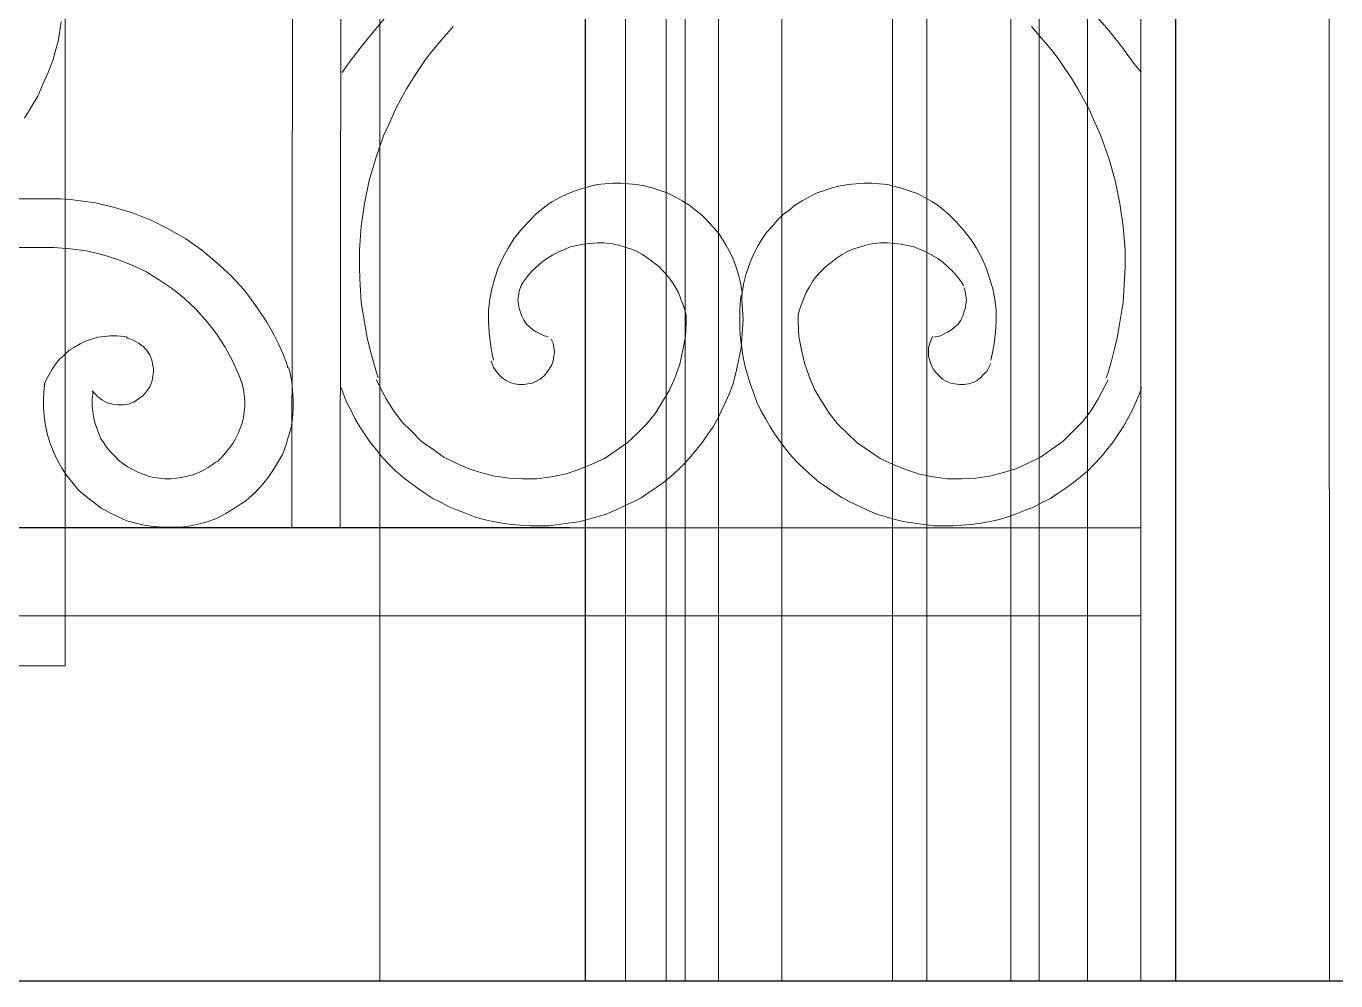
# Model space of a CAD drawing. Header units: millimetres. Extents: x -9564 to 494436, y -140371 to 4257.
# Drawn here: x 111.3905 to 111.7233, y 116.9458 to 117.1884 of the extents above; entities that cross this region are included whole.
import ezdxf
from ezdxf.enums import TextEntityAlignment as Align

# ---------------------------------------------------------------- set-up
doc = ezdxf.new("R2010")
doc.units = ezdxf.units.MM
doc.header["$MEASUREMENT"] = 0
doc.linetypes.add('HIDDEN2', pattern=[0.1875, 0.125, -0.0625])
doc.linetypes.add('SLD-Solid', pattern=[0])
for name, color, linetype, lineweight in [('0.05', 252, 'Continuous', 5), ('09-Arsiran', 8, 'Continuous', 5), ('AS', 8, 'HIDDEN2', 5), ('DOOR OPENING', 4, 'SLD-Solid', 5), ('XR-KOP A3_MOZART$0$A-TXTKOP', 3, 'Continuous', 5)]:
    doc.layers.add(name, color=color, linetype=linetype, lineweight=lineweight)
doc.styles.add('HAND', font='ROMAND.SHX', dxfattribs={"width": 0.8, "height": 250})
doc.styles.add('XR-KOP A3_MOZART$0$ROMAND', font='romand.shx', dxfattribs={"height": 2, "bigfont": 'bigfont.shx'})

# ---------------------------------------------------------------- blocks, each defined once
blk = doc.blocks.new('list1')
for p, q in [((333.10533, 201.65988), (333.10533, 198.95853)), ((333.25545, 199.60119), (333.25545, 198.95853))]:
    blk.add_line(p, q)
at = {"layer": '09-Arsiran'}
for p, q in [((333.23307, 201.78762), (333.23307, 198.95853)), ((333.22078, 201.77533), (333.22078, 198.95853)), ((333.21353, 201.76809), (333.21353, 198.95853)), ((333.19218, 201.74673), (333.19218, 198.95853)), ((333.18349, 201.73804), (333.18349, 198.95853)), ((333.15534, 201.70989), (333.15533, 198.95853)), ((333.13922, 198.95853), (333.13922, 201.69377)), ((333.13075, 201.6853), (333.13075, 198.95853)), ((333.12598, 201.68054), (333.12598, 198.95853)), ((333.11561, 201.67016), (333.11561, 198.95853)), ((333.11561, 201.67016), (333.11565, 198.95853))]:
    blk.add_line(p, q, dxfattribs=at)
blk = doc.blocks.new('j1')
at = {"layer": 'DOOR OPENING'}
for p, q in [((344.13013, 198.95864), (344.13013, 201.65922)), ((344.078, 198.95853), (344.078, 201.60922))]:
    blk.add_line(p, q, dxfattribs=at)
blk.add_lwpolyline([(343.5602, 201.52922), (343.5602, 199.03853), (343.998, 199.03853), (343.998, 201.52922)], close=True, dxfattribs=at)
blk = doc.blocks.new('DRHRH')
at = {"layer": '0.05'}
for p, q in [((688.6944, -35.3462), (688.7012, -24.8574)), ((691.4245, -24.8574), (691.4245, -35.3462)), ((691.4245, -24.8574), (691.4245, -36.89)), ((692.0679, -36.89), (692.0635, -24.8574)), ((688.5292, -35.3462), (688.5336, -30.7508)), ((687.736, -33.6662), (687.7428, -33.6215)), ((688.8553, -33.597), (688.8106, -33.6505)), ((691.3151, -33.6505), (691.2681, -33.597)), ((687.7316, -33.6885), (687.736, -33.6662)), ((688.8106, -33.6505), (688.766, -33.7064)), ((689.0653, -33.6528), (689.0386, -33.6841)), ((689.0787, -33.6371), (689.0653, -33.6528)), ((691.0648, -33.6528), (691.0514, -33.6371)), ((691.0916, -33.6841), (691.0648, -33.6528)), ((691.3596, -33.7064), (691.3151, -33.6505)), ((687.7138, -33.7534), (687.7249, -33.7108)), ((687.7249, -33.7108), (687.7316, -33.6885)), ((688.766, -33.7064), (688.7213, -33.7645)), ((689.0117, -33.7154), (688.9871, -33.7467)), ((689.0386, -33.6841), (689.0117, -33.7154)), ((691.1184, -33.7154), (691.0916, -33.6841)), ((691.1429, -33.7467), (691.1184, -33.7154)), ((691.4021, -33.7645), (691.3596, -33.7064)), ((687.6981, -33.7935), (687.7138, -33.7534)), ((688.7213, -33.7645), (688.7012, -33.7935)), ((688.9871, -33.7467), (688.9647, -33.7801)), ((691.1653, -33.7801), (691.1429, -33.7467)), ((691.4245, -33.7912), (691.4021, -33.7645)), ((687.6802, -33.8338), (687.6981, -33.7935)), ((688.9647, -33.7801), (688.9424, -33.8137)), ((691.1876, -33.8137), (691.1653, -33.7801)), ((687.6623, -33.874), (687.6802, -33.8338)), ((688.9201, -33.8494), (688.9023, -33.8829)), ((688.9424, -33.8137), (688.9201, -33.8494)), ((691.2101, -33.8494), (691.1876, -33.8137)), ((691.2279, -33.8829), (691.2101, -33.8494)), ((687.64, -33.9119), (687.6623, -33.874)), ((688.9023, -33.8829), (688.8821, -33.9187)), ((691.2479, -33.9187), (691.2279, -33.8829)), ((687.6176, -33.9499), (687.64, -33.9119)), ((688.8821, -33.9187), (688.8664, -33.9567)), ((691.2636, -33.9567), (691.2479, -33.9187)), ((688.8664, -33.9567), (688.8419, -34.0102)), ((691.2882, -34.0102), (691.2636, -33.9567)), ((688.8419, -34.0102), (688.8151, -34.0862)), ((691.3151, -34.0862), (691.2882, -34.0102)), ((688.8151, -34.0862), (688.7927, -34.1621)), ((691.3373, -34.1621), (691.3151, -34.0862)), ((688.7927, -34.1621), (688.7771, -34.2404)), ((691.3529, -34.2404), (691.3373, -34.1621)), ((689.4674, -34.2091), (689.4428, -34.2202)), ((689.492, -34.1979), (689.4674, -34.2091)), ((689.5188, -34.1889), (689.492, -34.1979)), ((689.5434, -34.1822), (689.5188, -34.1889)), ((689.5703, -34.1755), (689.5434, -34.1822)), ((689.597, -34.1734), (689.5703, -34.1755)), ((689.6238, -34.1711), (689.597, -34.1734)), ((689.6507, -34.1711), (689.6238, -34.1711)), ((689.6774, -34.1734), (689.6507, -34.1711)), ((689.7043, -34.1755), (689.6774, -34.1734)), ((689.7311, -34.1801), (689.7043, -34.1755)), ((689.7578, -34.1868), (689.7311, -34.1801)), ((689.7847, -34.1957), (689.7578, -34.1868)), ((689.8093, -34.2046), (689.7847, -34.1957)), ((689.8227, -34.2114), (689.8093, -34.2046)), ((689.8361, -34.2179), (689.8227, -34.2114)), ((690.3074, -34.2114), (690.2941, -34.2179)), ((690.3208, -34.2046), (690.3074, -34.2114)), ((690.3454, -34.1957), (690.3208, -34.2046)), ((690.3722, -34.1868), (690.3454, -34.1957)), ((690.3991, -34.1801), (690.3722, -34.1868)), ((690.4258, -34.1755), (690.3991, -34.1801)), ((690.4527, -34.1734), (690.4258, -34.1755)), ((690.4795, -34.1711), (690.4527, -34.1734)), ((690.5062, -34.1711), (690.4795, -34.1711)), ((690.5331, -34.1734), (690.5062, -34.1711)), ((690.5599, -34.1755), (690.5331, -34.1734)), ((690.5867, -34.1822), (690.5599, -34.1755)), ((690.6112, -34.1889), (690.5867, -34.1822)), ((690.6381, -34.1979), (690.6112, -34.1889)), ((690.6627, -34.2068), (690.6381, -34.1979)), ((690.6872, -34.2202), (690.6627, -34.2068)), ((687.3004, -34.2247), (687.7025, -34.2247)), ((687.7048, -34.2247), (687.6892, -34.2247)), ((687.7405, -34.2247), (687.7048, -34.2247)), ((687.774, -34.2269), (687.7405, -34.2247)), ((687.8075, -34.2314), (687.774, -34.2269)), ((687.8589, -34.2381), (687.8075, -34.2314)), ((687.9237, -34.2538), (687.8589, -34.2381)), ((687.9885, -34.2738), (687.9237, -34.2538)), ((688.7771, -34.2404), (688.766, -34.3185)), ((689.3914, -34.2515), (689.3624, -34.2761)), ((689.4071, -34.2404), (689.3914, -34.2515)), ((689.4183, -34.2337), (689.4071, -34.2404)), ((689.4428, -34.2202), (689.4183, -34.2337)), ((689.8607, -34.2314), (689.8361, -34.2179)), ((689.883, -34.2448), (689.8607, -34.2314)), ((689.9053, -34.2627), (689.883, -34.2448)), ((690.2471, -34.2448), (690.2248, -34.2627)), ((690.2695, -34.2314), (690.2471, -34.2448)), ((690.2941, -34.2179), (690.2695, -34.2314)), ((690.7118, -34.2337), (690.6872, -34.2202)), ((690.7229, -34.2404), (690.7118, -34.2337)), ((690.7386, -34.2515), (690.7229, -34.2404)), ((690.7676, -34.2761), (690.7386, -34.2515)), ((691.3642, -34.3185), (691.3529, -34.2404)), ((688.051, -34.2984), (687.9885, -34.2738)), ((688.1092, -34.3275), (688.051, -34.2984)), ((689.3624, -34.2761), (689.3356, -34.3029)), ((689.9254, -34.2784), (689.9053, -34.2627)), ((689.9455, -34.2984), (689.9254, -34.2784)), ((689.9634, -34.3185), (689.9455, -34.2984)), ((690.1845, -34.2984), (690.1667, -34.3185)), ((690.2047, -34.2784), (690.1845, -34.2984)), ((690.2248, -34.2627), (690.2047, -34.2784)), ((690.7945, -34.3029), (690.7676, -34.2761)), ((688.1672, -34.3609), (688.1092, -34.3275)), ((688.766, -34.3185), (688.7593, -34.3989)), ((689.3088, -34.3319), (689.2864, -34.3609)), ((689.3356, -34.3029), (689.3088, -34.3319)), ((689.9813, -34.3386), (689.9634, -34.3185)), ((689.997, -34.3609), (689.9813, -34.3386)), ((690.1488, -34.3386), (690.1332, -34.3609)), ((690.1667, -34.3185), (690.1488, -34.3386)), ((690.8212, -34.3319), (690.7945, -34.3029)), ((690.8436, -34.3609), (690.8212, -34.3319)), ((691.3709, -34.3989), (691.3642, -34.3185)), ((682.8412, -34.3901), (687.7025, -34.3901)), ((687.7182, -34.3901), (687.6913, -34.3901)), ((687.774, -34.3945), (687.7182, -34.3901)), ((688.2209, -34.3989), (688.1672, -34.3609)), ((689.2864, -34.3609), (689.2664, -34.3922)), ((689.4786, -34.3878), (689.4585, -34.3968)), ((689.501, -34.3834), (689.4786, -34.3878)), ((689.5233, -34.3788), (689.501, -34.3834)), ((689.5457, -34.3766), (689.5233, -34.3788)), ((689.5703, -34.3744), (689.5457, -34.3766)), ((689.5925, -34.3744), (689.5703, -34.3744)), ((689.6148, -34.3766), (689.5925, -34.3744)), ((689.6283, -34.3788), (689.6148, -34.3766)), ((689.6394, -34.3811), (689.6283, -34.3788)), ((689.6618, -34.3878), (689.6394, -34.3811)), ((689.6841, -34.3945), (689.6618, -34.3878)), ((690.0103, -34.3834), (689.997, -34.3609)), ((690.0237, -34.4079), (690.0103, -34.3834)), ((690.1198, -34.3834), (690.1064, -34.4079)), ((690.1332, -34.3609), (690.1198, -34.3834)), ((690.4682, -34.3878), (690.4459, -34.3945)), ((690.4907, -34.3811), (690.4682, -34.3878)), ((690.5018, -34.3788), (690.4907, -34.3811)), ((690.5152, -34.3766), (690.5018, -34.3788)), ((690.5375, -34.3744), (690.5152, -34.3766)), ((690.5599, -34.3744), (690.5375, -34.3744)), ((690.5845, -34.3766), (690.5599, -34.3744)), ((690.6068, -34.3788), (690.5845, -34.3766)), ((690.6291, -34.3834), (690.6068, -34.3788)), ((690.6515, -34.3878), (690.6291, -34.3834)), ((690.6716, -34.3968), (690.6515, -34.3878)), ((690.8637, -34.3922), (690.8436, -34.3609)), ((687.8276, -34.4012), (687.774, -34.3945)), ((687.8813, -34.4146), (687.8276, -34.4012)), ((687.9326, -34.4302), (687.8813, -34.4146)), ((687.984, -34.4504), (687.9326, -34.4302)), ((688.2722, -34.4414), (688.2209, -34.3989)), ((688.7593, -34.3989), (688.7593, -34.4571)), ((689.2486, -34.4258), (689.2329, -34.4592)), ((689.2664, -34.3922), (689.2486, -34.4258)), ((689.3981, -34.4281), (689.3803, -34.4414)), ((689.4183, -34.4168), (689.3981, -34.4281)), ((689.4384, -34.4056), (689.4183, -34.4168)), ((689.4585, -34.3968), (689.4384, -34.4056)), ((689.7043, -34.4034), (689.6841, -34.3945)), ((689.7244, -34.4146), (689.7043, -34.4034)), ((689.7444, -34.4281), (689.7244, -34.4146)), ((689.7624, -34.4414), (689.7444, -34.4281)), ((690.0348, -34.4325), (690.0237, -34.4079)), ((690.0438, -34.4571), (690.0348, -34.4325)), ((690.0952, -34.4325), (690.0862, -34.4571)), ((690.1064, -34.4079), (690.0952, -34.4325)), ((690.3857, -34.4281), (690.3678, -34.4414)), ((690.4058, -34.4146), (690.3857, -34.4281)), ((690.4258, -34.4034), (690.4058, -34.4146)), ((690.4459, -34.3945), (690.4258, -34.4034)), ((690.6917, -34.4056), (690.6716, -34.3968)), ((690.7118, -34.4168), (690.6917, -34.4056)), ((690.7319, -34.4281), (690.7118, -34.4168)), ((690.7498, -34.4414), (690.7319, -34.4281)), ((690.8816, -34.4258), (690.8637, -34.3922)), ((690.8972, -34.4592), (690.8816, -34.4258)), ((691.3709, -34.4571), (691.3709, -34.3989)), ((688.0309, -34.4726), (687.984, -34.4504)), ((688.0779, -34.5018), (688.0309, -34.4726)), ((688.3213, -34.4861), (688.2722, -34.4414)), ((688.7593, -34.4571), (688.7614, -34.4972)), ((689.2329, -34.4592), (689.2217, -34.4951)), ((689.3468, -34.4726), (689.3311, -34.4905)), ((689.3624, -34.4571), (689.3468, -34.4726)), ((689.3803, -34.4414), (689.3624, -34.4571)), ((689.7803, -34.4548), (689.7624, -34.4414)), ((689.7958, -34.4705), (689.7803, -34.4548)), ((689.8115, -34.4884), (689.7958, -34.4705)), ((690.0528, -34.4838), (690.0438, -34.4571)), ((690.0862, -34.4571), (690.0774, -34.4838)), ((690.3342, -34.4705), (690.3187, -34.4884)), ((690.3499, -34.4548), (690.3342, -34.4705)), ((690.3678, -34.4414), (690.3499, -34.4548)), ((690.7676, -34.4571), (690.7498, -34.4414)), ((690.7832, -34.4726), (690.7676, -34.4571)), ((690.7989, -34.4905), (690.7832, -34.4726)), ((690.9084, -34.4951), (690.8972, -34.4592)), ((691.3686, -34.4972), (691.3709, -34.4571)), ((688.1226, -34.5308), (688.0779, -34.5018)), ((688.366, -34.5352), (688.3213, -34.4861)), ((688.7614, -34.4972), (688.7637, -34.5375)), ((689.2217, -34.4951), (689.2106, -34.5308)), ((689.311, -34.5196), (689.3044, -34.5396)), ((689.3177, -34.5085), (689.311, -34.5196)), ((689.3311, -34.4905), (689.3177, -34.5085)), ((689.8248, -34.5062), (689.8115, -34.4884)), ((689.8361, -34.5241), (689.8248, -34.5062)), ((689.8473, -34.5442), (689.8361, -34.5241)), ((690.0594, -34.5106), (690.0528, -34.4838)), ((690.064, -34.5375), (690.0594, -34.5106)), ((690.0707, -34.5106), (690.0661, -34.5375)), ((690.0774, -34.4838), (690.0707, -34.5106)), ((690.2941, -34.5241), (690.2828, -34.5442)), ((690.3052, -34.5062), (690.2941, -34.5241)), ((690.3187, -34.4884), (690.3052, -34.5062)), ((690.8124, -34.5085), (690.7989, -34.4905)), ((690.8191, -34.5196), (690.8124, -34.5085)), ((690.9195, -34.5308), (690.9084, -34.4951)), ((691.3663, -34.5375), (691.3686, -34.4972)), ((688.1627, -34.5642), (688.1226, -34.5308)), ((688.203, -34.6022), (688.1627, -34.5642)), ((688.4063, -34.5889), (688.366, -34.5352)), ((688.7637, -34.5375), (688.766, -34.5776)), ((689.2038, -34.5665), (689.1994, -34.6045)), ((689.2106, -34.5308), (689.2038, -34.5665)), ((689.3021, -34.5554), (689.2999, -34.5688)), ((689.2999, -34.5688), (689.3021, -34.5844)), ((689.3044, -34.5396), (689.3021, -34.5554)), ((689.8561, -34.5665), (689.8473, -34.5442)), ((689.8651, -34.5889), (689.8561, -34.5665)), ((690.0594, -34.5688), (690.0572, -34.6022)), ((690.0617, -34.5531), (690.0594, -34.5688)), ((690.0661, -34.5375), (690.064, -34.5509)), ((690.0661, -34.5509), (690.064, -34.5375)), ((690.064, -34.5688), (690.064, -34.5531)), ((690.0661, -34.6022), (690.064, -34.5688)), ((690.274, -34.5665), (690.265, -34.5889)), ((690.2828, -34.5442), (690.274, -34.5665)), ((690.8258, -34.5396), (690.8212, -34.5264)), ((690.8279, -34.5554), (690.8258, -34.5396)), ((690.8302, -34.5688), (690.8279, -34.5554)), ((690.8279, -34.5844), (690.8302, -34.5688)), ((690.9262, -34.5665), (690.9195, -34.5308)), ((690.9308, -34.6045), (690.9262, -34.5665)), ((691.3642, -34.5776), (691.3663, -34.5375)), ((688.2387, -34.6425), (688.203, -34.6022)), ((688.4443, -34.6446), (688.4063, -34.5889)), ((688.766, -34.5776), (688.7726, -34.6179)), ((689.1994, -34.6045), (689.1994, -34.6425)), ((689.3021, -34.5844), (689.3044, -34.5978)), ((689.3044, -34.5978), (689.3088, -34.6112)), ((689.3088, -34.6112), (689.3133, -34.6246)), ((689.8718, -34.6112), (689.8651, -34.5889)), ((689.874, -34.6224), (689.8718, -34.6112)), ((690.0572, -34.6022), (690.0572, -34.6358)), ((690.0684, -34.6358), (690.0661, -34.6022)), ((690.2582, -34.6112), (690.2561, -34.6224)), ((690.265, -34.5889), (690.2582, -34.6112)), ((690.8168, -34.6246), (690.8212, -34.6112)), ((690.8212, -34.6112), (690.8258, -34.5978)), ((690.8258, -34.5978), (690.8279, -34.5844)), ((690.9308, -34.6425), (690.9308, -34.6045)), ((691.3575, -34.6179), (691.3642, -34.5776)), ((688.2722, -34.6849), (688.2387, -34.6425)), ((688.4689, -34.6894), (688.4443, -34.6446)), ((688.7726, -34.6179), (688.7793, -34.6581)), ((688.7793, -34.6581), (688.786, -34.6983)), ((689.1994, -34.6425), (689.2016, -34.6805)), ((689.3133, -34.6246), (689.32, -34.6381)), ((689.32, -34.6381), (689.329, -34.6514)), ((689.329, -34.6514), (689.3401, -34.6604)), ((689.8718, -34.6939), (689.874, -34.6446)), ((689.874, -34.6446), (689.874, -34.6201)), ((690.0572, -34.6358), (690.0572, -34.6693)), ((690.0661, -34.6693), (690.0684, -34.6358)), ((690.2561, -34.6201), (690.2561, -34.6446)), ((690.2561, -34.6446), (690.2582, -34.6939)), ((690.7899, -34.6604), (690.8012, -34.6514)), ((690.8012, -34.6514), (690.8101, -34.6381)), ((690.8101, -34.6381), (690.8168, -34.6246)), ((690.9285, -34.6805), (690.9308, -34.6425)), ((691.3441, -34.6983), (691.3508, -34.6581)), ((691.3508, -34.6581), (691.3575, -34.6179)), ((687.8679, -34.6961), (687.8455, -34.7028)), ((687.8902, -34.6939), (687.8679, -34.6961)), ((687.9103, -34.6916), (687.8902, -34.6939)), ((687.9326, -34.6916), (687.9103, -34.6916)), ((687.9572, -34.6939), (687.9326, -34.6916)), ((687.9683, -34.6961), (687.9572, -34.6939)), ((687.9729, -34.7005), (687.9639, -34.6983)), ((687.9907, -34.7072), (687.9729, -34.7005)), ((688.3013, -34.7296), (688.2722, -34.6849)), ((688.4844, -34.7206), (688.4689, -34.6894)), ((688.786, -34.6983), (688.795, -34.7363)), ((689.2016, -34.6805), (689.206, -34.7185)), ((689.3401, -34.6604), (689.3513, -34.6715)), ((689.3513, -34.6715), (689.3624, -34.6782)), ((689.3624, -34.6782), (689.3758, -34.6849)), ((689.3758, -34.6849), (689.3893, -34.6916)), ((689.3893, -34.6916), (689.4027, -34.6939)), ((689.8628, -34.7408), (689.8718, -34.6939)), ((690.0572, -34.6693), (690.0594, -34.7005)), ((690.0594, -34.7005), (690.064, -34.7341)), ((690.0617, -34.7341), (690.064, -34.7005)), ((690.064, -34.7005), (690.0661, -34.6693)), ((690.2582, -34.6939), (690.2672, -34.7408)), ((690.7141, -34.6939), (690.7051, -34.7162)), ((690.7185, -34.6961), (690.7408, -34.6916)), ((690.7408, -34.6916), (690.7542, -34.6849)), ((690.7542, -34.6849), (690.7676, -34.6782)), ((690.7676, -34.6782), (690.7788, -34.6715)), ((690.7788, -34.6715), (690.7899, -34.6604)), ((690.9241, -34.7185), (690.9285, -34.6805)), ((691.3351, -34.7363), (691.3441, -34.6983)), ((687.7696, -34.7408), (687.7539, -34.7564)), ((687.7875, -34.7296), (687.7696, -34.7408)), ((687.8075, -34.7185), (687.7875, -34.7296)), ((687.8255, -34.7095), (687.8075, -34.7185)), ((687.8455, -34.7028), (687.8255, -34.7095)), ((688.0063, -34.7162), (687.9907, -34.7072)), ((688.022, -34.7274), (688.0063, -34.7162)), ((688.0332, -34.7408), (688.022, -34.7274)), ((688.0443, -34.7564), (688.0332, -34.7408)), ((688.328, -34.7788), (688.3013, -34.7296)), ((688.4979, -34.7519), (688.4844, -34.7206)), ((688.795, -34.7363), (688.8062, -34.7765)), ((689.206, -34.7185), (689.2127, -34.7542)), ((689.4206, -34.7162), (689.4138, -34.7028)), ((689.4227, -34.7318), (689.4206, -34.7162)), ((689.425, -34.7475), (689.4227, -34.7318)), ((689.8517, -34.7876), (689.8628, -34.7408)), ((690.055, -34.7653), (690.0617, -34.7341)), ((690.064, -34.7341), (690.0684, -34.7653)), ((690.2672, -34.7408), (690.2784, -34.7876)), ((690.7051, -34.7162), (690.7006, -34.7318)), ((690.7006, -34.7318), (690.7006, -34.7475)), ((690.9174, -34.7542), (690.9241, -34.7185)), ((691.3239, -34.7765), (691.3351, -34.7363)), ((687.7226, -34.7876), (687.7115, -34.8055)), ((687.7383, -34.7698), (687.7226, -34.7876)), ((687.7539, -34.7564), (687.7383, -34.7698)), ((688.051, -34.7743), (688.0443, -34.7564)), ((688.0555, -34.7922), (688.051, -34.7743)), ((688.3504, -34.8302), (688.328, -34.7788)), ((688.5113, -34.7832), (688.4979, -34.7519)), ((688.5157, -34.8011), (688.5113, -34.7832)), ((688.8062, -34.7765), (688.8173, -34.8168)), ((689.2083, -34.7765), (689.2173, -34.7989)), ((689.2127, -34.7542), (689.2173, -34.7743)), ((689.4071, -34.8055), (689.416, -34.7899)), ((689.416, -34.7899), (689.4206, -34.7765)), ((689.4206, -34.7765), (689.4227, -34.7609)), ((689.4227, -34.7609), (689.425, -34.7475)), ((689.8361, -34.8323), (689.8517, -34.7876)), ((690.0483, -34.7966), (690.055, -34.7653)), ((690.0684, -34.7653), (690.0751, -34.7966)), ((690.2784, -34.7876), (690.2941, -34.8323)), ((690.7006, -34.7475), (690.7006, -34.7609)), ((690.7006, -34.7609), (690.7051, -34.7765)), ((690.7051, -34.7765), (690.7095, -34.7899)), ((690.7095, -34.7899), (690.7162, -34.8055)), ((690.9062, -34.7989), (690.9129, -34.7855)), ((690.9129, -34.7743), (690.9174, -34.7542)), ((691.3128, -34.8168), (691.3239, -34.7765)), ((687.7003, -34.8256), (687.6892, -34.8458)), ((687.7115, -34.8055), (687.7003, -34.8256)), ((688.051, -34.8481), (688.0555, -34.8302)), ((688.0578, -34.8033), (688.0555, -34.7922)), ((688.0555, -34.8302), (688.0578, -34.8122)), ((688.0578, -34.8122), (688.0578, -34.8033)), ((688.3593, -34.8548), (688.3504, -34.8302)), ((688.5224, -34.8145), (688.518, -34.7989)), ((688.5292, -34.8458), (688.5224, -34.8145)), ((688.8173, -34.8168), (688.824, -34.8346)), ((689.2173, -34.7989), (689.2261, -34.8122)), ((689.2261, -34.8122), (689.2351, -34.8235)), ((689.2351, -34.8235), (689.2463, -34.8346)), ((689.2463, -34.8346), (689.2597, -34.8435)), ((689.3758, -34.8391), (689.3893, -34.8279)), ((689.3893, -34.8279), (689.3981, -34.8168)), ((689.3981, -34.8168), (689.4071, -34.8055)), ((689.8181, -34.8748), (689.8361, -34.8323)), ((690.0327, -34.8569), (690.0415, -34.8279)), ((690.0415, -34.8279), (690.0483, -34.7966)), ((690.0751, -34.7966), (690.0841, -34.8279)), ((690.0841, -34.8279), (690.093, -34.8569)), ((690.2941, -34.8323), (690.3119, -34.8748)), ((690.7162, -34.8055), (690.7252, -34.8168)), ((690.7252, -34.8168), (690.7364, -34.8279)), ((690.7364, -34.8279), (690.7475, -34.8391)), ((690.8659, -34.8435), (690.8771, -34.8346)), ((690.8771, -34.8346), (690.8884, -34.8235)), ((690.8884, -34.8235), (690.8995, -34.8122)), ((690.8995, -34.8122), (690.9062, -34.7989)), ((691.3061, -34.8346), (691.3128, -34.8168)), ((687.6846, -34.8703), (687.6825, -34.9039)), ((687.6892, -34.8458), (687.6846, -34.8569)), ((687.6869, -34.8548), (687.6846, -34.8703)), ((687.8478, -34.8793), (687.8545, -34.8859)), ((687.85, -34.8793), (687.85, -34.8905)), ((688.0332, -34.8815), (688.0443, -34.8659)), ((688.0443, -34.8659), (688.051, -34.8481)), ((688.3593, -34.8548), (688.3572, -34.8458)), ((688.3639, -34.8748), (688.3593, -34.8548)), ((688.366, -34.8926), (688.3639, -34.8748)), ((688.5313, -34.8771), (688.5292, -34.8458)), ((688.5336, -34.9106), (688.5313, -34.8771)), ((688.6967, -34.8681), (688.7034, -34.8838)), ((688.8173, -34.8413), (688.8284, -34.8636)), ((688.8284, -34.8636), (688.8509, -34.9061)), ((689.2597, -34.8435), (689.2731, -34.8502)), ((689.2731, -34.8502), (689.2887, -34.8548)), ((689.2887, -34.8548), (689.3044, -34.8569)), ((689.3044, -34.8569), (689.32, -34.8569)), ((689.32, -34.8569), (689.3334, -34.8548)), ((689.3334, -34.8548), (689.349, -34.8525)), ((689.349, -34.8525), (689.3624, -34.8458)), ((689.3624, -34.8458), (689.3758, -34.8391)), ((689.7935, -34.9151), (689.8181, -34.8748)), ((690.0215, -34.8882), (690.0327, -34.8569)), ((690.093, -34.8569), (690.1041, -34.8882)), ((690.3119, -34.8748), (690.3365, -34.9151)), ((690.7475, -34.8391), (690.7609, -34.8458)), ((690.7609, -34.8458), (690.7766, -34.8525)), ((690.7766, -34.8525), (690.7899, -34.8548)), ((690.7899, -34.8548), (690.8056, -34.8569)), ((690.8056, -34.8569), (690.8212, -34.8569)), ((690.8212, -34.8569), (690.8369, -34.8548)), ((690.8369, -34.8548), (690.8525, -34.8502)), ((690.8525, -34.8502), (690.8659, -34.8435)), ((691.2792, -34.9061), (691.3016, -34.8636)), ((691.3016, -34.8636), (691.3128, -34.8413)), ((691.4222, -34.8838), (691.4266, -34.8681)), ((687.6825, -34.9039), (687.6825, -34.9352)), ((687.85, -34.8905), (687.8478, -34.9083)), ((687.8478, -34.9083), (687.8478, -34.9285)), ((687.8545, -34.8859), (687.8679, -34.8993)), ((687.8679, -34.8993), (687.8835, -34.9106)), ((687.8835, -34.9106), (687.8992, -34.9195)), ((687.8992, -34.9195), (687.917, -34.9239)), ((687.917, -34.9239), (687.9349, -34.9262)), ((687.955, -34.9262), (687.9729, -34.9239)), ((687.9729, -34.9239), (687.9818, -34.9195)), ((687.9818, -34.9195), (687.9907, -34.9172)), ((687.9907, -34.9172), (688.0063, -34.9061)), ((688.0063, -34.9061), (688.022, -34.8949)), ((688.022, -34.8949), (688.0332, -34.8815)), ((688.3683, -34.9128), (688.366, -34.8926)), ((688.3683, -34.9329), (688.3683, -34.9128)), ((688.5336, -34.9418), (688.5336, -34.9106)), ((688.7034, -34.8838), (688.7146, -34.9151)), ((688.7146, -34.9151), (688.7302, -34.9441)), ((688.8509, -34.9061), (688.8754, -34.9463)), ((689.769, -34.9552), (689.7935, -34.9151)), ((689.9947, -34.9463), (690.0081, -34.9172)), ((690.0081, -34.9172), (690.0215, -34.8882)), ((690.1041, -34.8882), (690.1153, -34.9172)), ((690.1153, -34.9172), (690.1287, -34.9463)), ((690.3365, -34.9151), (690.3611, -34.9552)), ((691.2546, -34.9463), (691.2792, -34.9061)), ((691.3955, -34.9441), (691.4088, -34.9151)), ((691.4088, -34.9151), (691.4222, -34.8838)), ((687.6825, -34.9352), (687.6846, -34.9663)), ((687.6846, -34.9663), (687.6892, -34.9976)), ((687.8478, -34.9285), (687.85, -34.9485)), ((687.85, -34.9485), (687.8522, -34.9663)), ((687.8522, -34.9663), (687.8567, -34.9865)), ((687.9349, -34.9262), (687.955, -34.9262)), ((688.3639, -34.9709), (688.366, -34.9508)), ((688.366, -34.9508), (688.3683, -34.9329)), ((688.5313, -34.9731), (688.5336, -34.9418)), ((688.7302, -34.9441), (688.7436, -34.9731)), ((688.8754, -34.9463), (688.9044, -34.9843)), ((689.74, -34.991), (689.769, -34.9552)), ((689.9813, -34.9731), (689.9947, -34.9463)), ((690.1287, -34.9463), (690.1444, -34.9731)), ((690.3611, -34.9552), (690.3901, -34.991)), ((691.2256, -34.9843), (691.2546, -34.9463)), ((691.3798, -34.9731), (691.3955, -34.9441)), ((687.6892, -34.9976), (687.6959, -35.0289)), ((687.8567, -34.9865), (687.8633, -35.0043)), ((687.8633, -35.0043), (687.87, -35.0222)), ((688.3459, -35.0245), (688.3526, -35.0066)), ((688.3526, -35.0066), (688.3593, -34.9888)), ((688.3593, -34.9888), (688.3639, -34.9709)), ((688.518, -35.0335), (688.5269, -35.0043)), ((688.5269, -35.0043), (688.5313, -34.9731)), ((688.7436, -34.9731), (688.7614, -35.0022)), ((688.7614, -35.0022), (688.7793, -35.0289)), ((688.9044, -34.9843), (688.938, -35.0178)), ((689.7065, -35.0245), (689.74, -34.991)), ((689.9478, -35.0268), (689.9657, -35.0022)), ((689.9657, -35.0022), (689.9813, -34.9731)), ((690.1444, -34.9731), (690.16, -35.0022)), ((690.16, -35.0022), (690.1757, -35.0268)), ((690.3901, -34.991), (690.4237, -35.0245)), ((691.1921, -35.0178), (691.2256, -34.9843)), ((691.3462, -35.0289), (691.3642, -35.0022)), ((691.3642, -35.0022), (691.3798, -34.9731)), ((687.6959, -35.0289), (687.7048, -35.058)), ((687.7048, -35.058), (687.7159, -35.087)), ((687.87, -35.0222), (687.8768, -35.0402)), ((687.8768, -35.0402), (687.8879, -35.0558)), ((687.8879, -35.0558), (687.8969, -35.0715)), ((688.3169, -35.0736), (688.328, -35.058)), ((688.328, -35.058), (688.337, -35.0423)), ((688.337, -35.0423), (688.3459, -35.0245)), ((688.509, -35.0648), (688.518, -35.0335)), ((688.7793, -35.0289), (688.7973, -35.0558)), ((688.7973, -35.0558), (688.8173, -35.0803)), ((688.938, -35.0178), (688.9714, -35.0513)), ((688.9714, -35.0513), (689.0094, -35.0781)), ((689.635, -35.0826), (689.673, -35.0558)), ((689.673, -35.0558), (689.7065, -35.0245)), ((689.9098, -35.0781), (689.9298, -35.0535)), ((689.9298, -35.0535), (689.9478, -35.0268)), ((690.1757, -35.0268), (690.1957, -35.0535)), ((690.1957, -35.0535), (690.2137, -35.0781)), ((690.4237, -35.0245), (690.4571, -35.0558)), ((690.4571, -35.0558), (690.4951, -35.0826)), ((691.1206, -35.0781), (691.1586, -35.0513)), ((691.1586, -35.0513), (691.1921, -35.0178)), ((691.3083, -35.0803), (691.3283, -35.0558)), ((691.3283, -35.0558), (691.3462, -35.0289)), ((687.7159, -35.087), (687.7293, -35.1161)), ((687.8969, -35.0715), (687.9103, -35.087)), ((687.9103, -35.087), (687.9237, -35.1005)), ((687.9237, -35.1005), (687.9372, -35.1139)), ((688.29, -35.1049), (688.3035, -35.0893)), ((688.3035, -35.0893), (688.3169, -35.0736)), ((688.4822, -35.1206), (688.4979, -35.0938)), ((688.4979, -35.0938), (688.509, -35.0648)), ((688.8173, -35.0803), (688.8374, -35.1049)), ((689.0094, -35.0781), (689.0474, -35.1049)), ((689.5948, -35.1093), (689.635, -35.0826)), ((689.8695, -35.125), (689.8897, -35.1026)), ((689.8897, -35.1026), (689.9098, -35.0781)), ((690.2137, -35.0781), (690.2337, -35.1026)), ((690.2337, -35.1026), (690.2561, -35.125)), ((690.4951, -35.0826), (690.5354, -35.1093)), ((691.0826, -35.1049), (691.1206, -35.0781)), ((691.2882, -35.1049), (691.3083, -35.0803)), ((687.7293, -35.1161), (687.745, -35.1429)), ((687.745, -35.1429), (687.7629, -35.1698)), ((687.9372, -35.1139), (687.9528, -35.1272)), ((687.9528, -35.1272), (687.9683, -35.1385)), ((687.9683, -35.1385), (687.9773, -35.1429)), ((687.9773, -35.1429), (687.9863, -35.1473)), ((687.9863, -35.1473), (688.0042, -35.1563)), ((688.2276, -35.1496), (688.2432, -35.1406)), ((688.2432, -35.1406), (688.261, -35.1295)), ((688.261, -35.1295), (688.2677, -35.1228)), ((688.2677, -35.1228), (688.2767, -35.1183)), ((688.2767, -35.1183), (688.29, -35.1049)), ((688.4487, -35.1742), (688.4666, -35.1473)), ((688.4666, -35.1473), (688.4822, -35.1206)), ((688.8374, -35.1049), (688.8597, -35.1295)), ((688.8597, -35.1295), (688.8821, -35.1519)), ((689.0474, -35.1049), (689.0899, -35.125)), ((689.0899, -35.125), (689.1323, -35.1452)), ((689.1323, -35.1452), (689.177, -35.1585)), ((689.4607, -35.163), (689.5077, -35.1473)), ((689.5077, -35.1473), (689.5523, -35.1295)), ((689.5523, -35.1295), (689.5948, -35.1093)), ((689.8227, -35.1698), (689.8473, -35.1473)), ((689.8473, -35.1473), (689.8695, -35.125)), ((690.2561, -35.125), (690.2784, -35.1473)), ((690.2784, -35.1473), (690.303, -35.1698)), ((690.5354, -35.1093), (690.5778, -35.1295)), ((690.5778, -35.1295), (690.6224, -35.1473)), ((690.6224, -35.1473), (690.6694, -35.163)), ((690.9531, -35.1585), (690.9978, -35.1452)), ((690.9978, -35.1452), (691.0402, -35.125)), ((691.0402, -35.125), (691.0826, -35.1049)), ((691.2435, -35.1519), (691.2658, -35.1295)), ((691.2658, -35.1295), (691.2882, -35.1049)), ((687.7629, -35.1698), (687.7829, -35.1943)), ((688.0042, -35.1563), (688.022, -35.163)), ((688.022, -35.163), (688.0399, -35.1698)), ((688.0399, -35.1698), (688.0578, -35.1742)), ((688.0578, -35.1742), (688.0779, -35.1765)), ((688.0779, -35.1765), (688.0957, -35.1786)), ((688.0957, -35.1786), (688.1159, -35.1786)), ((688.1159, -35.1786), (688.1359, -35.1765)), ((688.1359, -35.1765), (688.1539, -35.1742)), ((688.1539, -35.1742), (688.1717, -35.1698)), ((688.1717, -35.1698), (688.1918, -35.1652)), ((688.1918, -35.1652), (688.2096, -35.1585)), ((688.2096, -35.1585), (688.2276, -35.1496)), ((688.4286, -35.1988), (688.4487, -35.1742)), ((688.8821, -35.1519), (688.9067, -35.1719)), ((688.9067, -35.1719), (688.9313, -35.192)), ((688.9313, -35.192), (688.9559, -35.2099)), ((689.177, -35.1585), (689.2217, -35.1698)), ((689.2217, -35.1698), (689.2686, -35.1765)), ((689.2686, -35.1765), (689.3156, -35.1786)), ((689.3156, -35.1786), (689.3647, -35.1786)), ((689.3647, -35.1786), (689.4138, -35.1719)), ((689.4138, -35.1719), (689.4361, -35.1675)), ((689.4361, -35.1675), (689.4607, -35.163)), ((689.7735, -35.2076), (689.7981, -35.1898)), ((689.7981, -35.1898), (689.8227, -35.1698)), ((690.303, -35.1698), (690.3275, -35.1898)), ((690.3275, -35.1898), (690.3521, -35.2076)), ((690.6694, -35.163), (690.6939, -35.1675)), ((690.6939, -35.1675), (690.7162, -35.1719)), ((690.7162, -35.1719), (690.7654, -35.1786)), ((690.7654, -35.1786), (690.8145, -35.1786)), ((690.8145, -35.1786), (690.8615, -35.1765)), ((690.8615, -35.1765), (690.9084, -35.1698)), ((690.9084, -35.1698), (690.9531, -35.1585)), ((691.1698, -35.2099), (691.1943, -35.192)), ((691.1943, -35.192), (691.2189, -35.1719)), ((691.2189, -35.1719), (691.2435, -35.1519)), ((687.7829, -35.1943), (687.803, -35.2189)), ((687.803, -35.2189), (687.8276, -35.2389)), ((688.3839, -35.2435), (688.4063, -35.2233)), ((688.4063, -35.2233), (688.4286, -35.1988)), ((688.9559, -35.2099), (688.9827, -35.2278)), ((688.9827, -35.2278), (689.0094, -35.2456)), ((689.7198, -35.2435), (689.7467, -35.2256)), ((689.7467, -35.2256), (689.7735, -35.2076)), ((690.3521, -35.2076), (690.3789, -35.2256)), ((690.3789, -35.2256), (690.4058, -35.2435)), ((691.1162, -35.2456), (691.1429, -35.2278)), ((691.1429, -35.2278), (691.1698, -35.2099)), ((687.8276, -35.2389), (687.8522, -35.259)), ((687.8522, -35.259), (687.879, -35.2792)), ((687.879, -35.2792), (687.8925, -35.2859)), ((688.3035, -35.297), (688.3303, -35.2815)), ((688.3303, -35.2815), (688.3572, -35.2635)), ((688.3572, -35.2635), (688.3705, -35.2546)), ((688.3705, -35.2546), (688.3839, -35.2435)), ((689.0094, -35.2456), (689.0363, -35.259)), ((689.0363, -35.259), (689.0653, -35.2748)), ((689.0653, -35.2748), (689.0943, -35.2859)), ((689.6327, -35.2859), (689.6618, -35.2725)), ((689.6618, -35.2725), (689.6908, -35.259)), ((689.6908, -35.259), (689.7198, -35.2435)), ((690.4058, -35.2435), (690.4348, -35.259)), ((690.4348, -35.259), (690.4638, -35.2725)), ((690.4638, -35.2725), (690.4928, -35.2859)), ((691.0312, -35.2859), (691.0603, -35.2748)), ((691.0603, -35.2748), (691.0894, -35.259)), ((691.0894, -35.259), (691.1162, -35.2456)), ((687.8925, -35.2859), (687.908, -35.2948)), ((687.908, -35.2948), (687.9372, -35.3082)), ((687.9372, -35.3082), (687.9662, -35.3216)), ((687.9662, -35.3216), (687.9975, -35.3306)), ((688.2142, -35.3328), (688.2432, -35.3239)), ((688.2432, -35.3239), (688.2745, -35.3127)), ((688.2745, -35.3127), (688.3035, -35.297)), ((689.0943, -35.2859), (689.1234, -35.297)), ((689.1234, -35.297), (689.1524, -35.3082)), ((689.1524, -35.3082), (689.1837, -35.3172)), ((689.1837, -35.3172), (689.215, -35.3239)), ((689.215, -35.3239), (689.2463, -35.3306)), ((689.4718, -35.3306), (689.5054, -35.326)), ((689.5054, -35.326), (689.5211, -35.3216)), ((689.5211, -35.3216), (689.5367, -35.3172)), ((689.5367, -35.3172), (689.5703, -35.3082)), ((689.5703, -35.3082), (689.6015, -35.2993)), ((689.6015, -35.2993), (689.6327, -35.2859)), ((690.4928, -35.2859), (690.5241, -35.2993)), ((690.5241, -35.2993), (690.5554, -35.3082)), ((690.5554, -35.3082), (690.5867, -35.3172)), ((690.5867, -35.3172), (690.6045, -35.3216)), ((690.6045, -35.3216), (690.6202, -35.326)), ((690.6202, -35.326), (690.6537, -35.3306)), ((690.8794, -35.3306), (690.9106, -35.3239)), ((690.9106, -35.3239), (690.9419, -35.3172)), ((690.9419, -35.3172), (690.9709, -35.3082)), ((690.9709, -35.3082), (691.0022, -35.297)), ((691.0022, -35.297), (691.0312, -35.2859)), ((691.4245, -35.3462), (669.8973, -35.3462)), ((691.4245, -35.3462), (669.8973, -35.3462)), ((680.6586, -35.3395), (691.4245, -35.3462)), ((687.9975, -35.3306), (688.0265, -35.3373)), ((688.0265, -35.3373), (688.0578, -35.3418)), ((688.0578, -35.3418), (688.089, -35.3439)), ((688.089, -35.3439), (688.1203, -35.3439)), ((688.1203, -35.3439), (688.1516, -35.3439)), ((688.1516, -35.3439), (688.1829, -35.3395)), ((688.1829, -35.3395), (688.2142, -35.3328)), ((689.2463, -35.3306), (689.2776, -35.335)), ((689.2776, -35.335), (689.3088, -35.3373)), ((689.3088, -35.3373), (689.3423, -35.3395)), ((689.3423, -35.3395), (689.3736, -35.3395)), ((689.3736, -35.3395), (689.4071, -35.3395)), ((689.4071, -35.3395), (689.4384, -35.335)), ((689.4384, -35.335), (689.4718, -35.3306)), ((690.6537, -35.3306), (690.6849, -35.335)), ((690.6849, -35.335), (690.7185, -35.3395)), ((690.7185, -35.3395), (690.7498, -35.3395)), ((690.7498, -35.3395), (690.7832, -35.3395)), ((690.7832, -35.3395), (690.8145, -35.3373)), ((690.8145, -35.3373), (690.8481, -35.335)), ((690.8481, -35.335), (690.8794, -35.3306)), ((691.4245, -35.6456), (691.4245, -35.3462)), ((669.8973, -35.6456), (691.4245, -35.6456)), ((691.4245, -36.89), (692.0679, -36.89))]:
    blk.add_line(p, q, dxfattribs=at)
blk = doc.blocks.new('A$C2a879c63')
for p, q in [((136.47956, 15.64006), (146.10825, 15.64006)), ((138.79852, 15.64006), (140.79852, 15.64006))]:
    blk.add_line(p, q)
at = {"layer": 'AS'}
blk.add_line((134.37136, 15.64006), (154.18516, 15.64006), dxfattribs=at)
for name, p in [('list1', (-192.658, -183.31846)), ('j1', (-203.6828, -183.31846))]:
    blk.add_blockref(name, p)
at = {"xscale": 0.07453256964518581, "yscale": 0.07453256964518581, "zscale": 0.07453256964518581}
blk.add_blockref('DRHRH', (89.05497, 18.38957), dxfattribs=at)
at = {"color": 4, "style": 'HAND'}
for tag, height, rotation, p in [('DRY.WASHER', 0.054, 0, (11.93663, 24.91225)), ('PATIO', 0.135, 0, (20.96655, 21.56957)), ('GENSET', 0.135, 0, (18.21566, 17.10449)), ('PLANTERBOX', 0.135, 90, (22.16897, 13.29588)), ('PLANTERBOX', 0.135, 0, (18.52245, 11.56325)), ('PATIO', 0.135, 0, (400.03955, 10.82101)), ('CARPORT', 0.135, 0, (12.15696, 9.7744)), ('CARPORT', 0.135, 0, (20.62021, 9.7744))]:
    blk.add_attdef(tag, text='', height=height, rotation=rotation, dxfattribs=at).set_placement(p, align=Align.MIDDLE)
at = {"layer": 'XR-KOP A3_MOZART$0$A-TXTKOP', "style": 'XR-KOP A3_MOZART$0$ROMAND'}
for tag, p in [('1:200', (37.04676, 3.18795)), ('1:100', (79.04676, 3.18795)), ('1:100', (121.04676, 3.18795)), ('1:100', (163.04676, 3.18795)), ('1:100', (205.04676, 3.18795)), ('1:100', (247.04676, 3.18795)), ('1:100', (289.04676, 3.18795)), ('1:100', (331.04676, 3.18795)), ('1:100', (373.04676, 3.18795)), ('1:100', (415.04676, 3.18795)), ('1:100', (457.04676, 3.18795)), ('1:100', (499.04676, 3.18795))]:
    blk.add_attdef(tag, text='', height=0.12959, dxfattribs=at).set_placement(p, align=Align.MIDDLE)

msp = doc.modelspace()

# ---------------------------------------------------------------- block references
msp.add_blockref('A$C2a879c63', (-28.91482, 101.30577))

doc.saveas('drawing.dxf')
